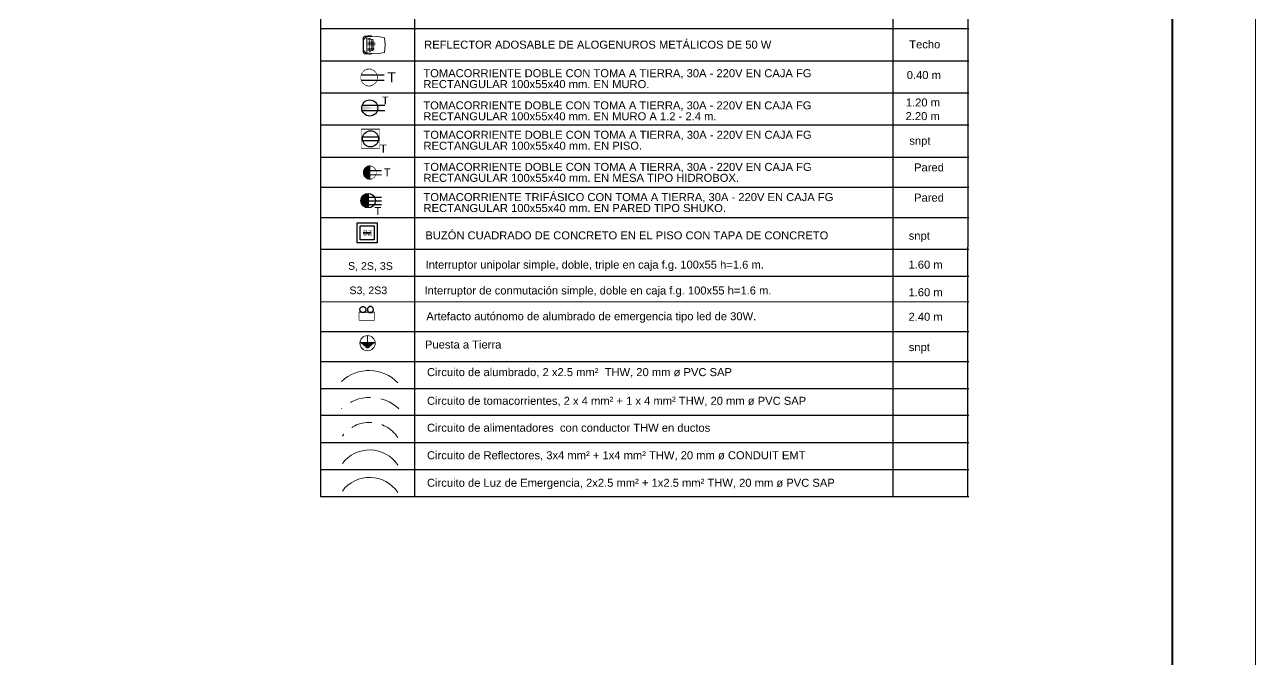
# Model space of a CAD drawing. Header units: metres. Extents: x -17 to 101, y 0 to 79.
# Drawn here: x 35.33 to 50.1, y 55.68 to 63.29 of the extents above; entities that cross this region are included whole.
import ezdxf
from ezdxf.enums import TextEntityAlignment as Align

# ---------------------------------------------------------------- set-up
doc = ezdxf.new("R2010")
doc.units = ezdxf.units.M
doc.set_wipeout_variables(frame=1)
for name, pattern in [('CONTINUA', [0]), ('DASHED2', [0.375, 0.25, -0.125]), ('HIDDEN2', [0.1875, 0.125, -0.0625])]:
    doc.linetypes.add(name, pattern=pattern)
for name, color, linetype, lineweight in [('A-DOOR', 31, 'Continuous', 18), ('Artefactos', 1, 'Continuous', 9), ('Cotas varias El', 253, 'Continuous', 13), ('Emergencia', 20, 'Continuous', 25), ('IE_ALIMENTADORES', 5, 'Continuous', 30), ('ROTULO', 253, 'Continuous', 0), ('TOMACORRIENTE', 5, 'HIDDEN2', 30)]:
    doc.layers.add(name, color=color, linetype=linetype, lineweight=lineweight)
doc.layers.add('IE-LEYENDA', color=142, linetype='Continuous')
doc.styles.get("Standard").update_dxf_attribs({"font": 'arial.ttf'})
doc.styles.add('style1', font='arial.ttf', dxfattribs={"height": 0.35})

# ---------------------------------------------------------------- blocks, each defined once
blk = doc.blocks.new('Emergencia')
at = {"color": 1, "lineweight": 5}
blk.add_wipeout([(-0.077, -0.439), (-0.07, -0.435), (-0.064, -0.43), (-0.058, -0.425), (-0.052, -0.42), (-0.047, -0.413), (-0.042, -0.407), (-0.038, -0.4), (-0.034, -0.393), (-0.031, -0.386), (-0.029, -0.378), (-0.027, -0.37), (-0.026, -0.363), (-0.025, -0.355), (-0.025, -0.347), (-0.026, -0.339), (-0.027, -0.331), (-0.029, -0.323), (-0.031, -0.316), (-0.034, -0.308), (-0.038, -0.301), (-0.042, -0.294), (-0.047, -0.288), (-0.052, -0.282), (-0.058, -0.276), (-0.064, -0.271), (-0.07, -0.266), (-0.077, -0.262), (-0.084, -0.259), (-0.092, -0.256), (-0.099, -0.253), (-0.107, -0.251), (-0.115, -0.25), (-0.123, -0.249), (-0.131, -0.25), (-0.139, -0.25), (-0.146, -0.251), (-0.154, -0.253), (-0.162, -0.256), (-0.169, -0.259), (-0.176, -0.262), (-0.183, -0.267), (-0.189, -0.271), (-0.195, -0.276), (-0.201, -0.282), (-0.206, -0.288), (-0.211, -0.295), (-0.215, -0.301), (-0.219, -0.309), (-0.222, -0.316), (-0.224, -0.323), (-0.226, -0.331), (-0.227, -0.339), (-0.228, -0.347), (-0.228, -0.355), (-0.227, -0.363), (-0.226, -0.371), (-0.224, -0.379), (-0.222, -0.386), (-0.218, -0.393), (-0.215, -0.401), (-0.211, -0.407), (-0.206, -0.414), (-0.201, -0.42), (-0.195, -0.425), (-0.189, -0.431), (-0.183, -0.435), (-0.176, -0.439), (-0.169, -0.443), (-0.161, -0.446), (-0.154, -0.448), (-0.146, -0.45), (-0.138, -0.452), (-0.13, -0.452), (-0.122, -0.452), (-0.114, -0.452), (-0.107, -0.45), (-0.099, -0.448), (-0.091, -0.446), (-0.084, -0.443)], dxfattribs=at).dxf.layer = 'Emergencia'
at = {"layer": 'Emergencia', "color": 240, "true_color": 0xed1f24}
blk.add_lwpolyline([(-0.25, -0.25), (0.25, -0.25), (0.25, 0), (-0.25, 0)], close=True, dxfattribs=at)
at = {"color": 240, "lineweight": 5, "true_color": 0xed1f24}
blk.add_wipeout([(-0.25, -0.25), (0.25, -0.25), (0.25, 0), (-0.25, 0)], dxfattribs=at).dxf.layer = 'Emergencia'
at = {"layer": 'Emergencia', "color": 1}
blk.add_lwpolyline([(-0.077, -0.439), (-0.07, -0.435), (-0.064, -0.43), (-0.058, -0.425), (-0.052, -0.42), (-0.047, -0.413), (-0.042, -0.407), (-0.038, -0.4), (-0.034, -0.393), (-0.031, -0.386), (-0.029, -0.378), (-0.027, -0.37), (-0.026, -0.363), (-0.025, -0.355), (-0.025, -0.347), (-0.026, -0.339), (-0.027, -0.331), (-0.029, -0.323), (-0.031, -0.316), (-0.034, -0.308), (-0.038, -0.301), (-0.042, -0.294), (-0.047, -0.288), (-0.052, -0.282), (-0.058, -0.276), (-0.064, -0.271), (-0.07, -0.266), (-0.077, -0.262), (-0.084, -0.259), (-0.092, -0.256), (-0.099, -0.253), (-0.107, -0.251), (-0.115, -0.25), (-0.123, -0.249), (-0.131, -0.25), (-0.139, -0.25), (-0.146, -0.251), (-0.154, -0.253), (-0.162, -0.256), (-0.169, -0.259), (-0.176, -0.262), (-0.183, -0.267), (-0.189, -0.271), (-0.195, -0.276), (-0.201, -0.282), (-0.206, -0.288), (-0.211, -0.295), (-0.215, -0.301), (-0.219, -0.309), (-0.222, -0.316), (-0.224, -0.323), (-0.226, -0.331), (-0.227, -0.339), (-0.228, -0.347), (-0.228, -0.355), (-0.227, -0.363), (-0.226, -0.371), (-0.224, -0.379), (-0.222, -0.386), (-0.218, -0.393), (-0.215, -0.401), (-0.211, -0.407), (-0.206, -0.414), (-0.201, -0.42), (-0.195, -0.425), (-0.189, -0.431), (-0.183, -0.435), (-0.176, -0.439), (-0.169, -0.443), (-0.161, -0.446), (-0.154, -0.448), (-0.146, -0.45), (-0.138, -0.452), (-0.13, -0.452), (-0.122, -0.452), (-0.114, -0.452), (-0.107, -0.45), (-0.099, -0.448), (-0.091, -0.446), (-0.084, -0.443)], close=True, dxfattribs=at)
at = {"color": 1, "lineweight": 5}
blk.add_wipeout([(0.077, -0.439), (0.07, -0.435), (0.064, -0.43), (0.058, -0.425), (0.052, -0.42), (0.047, -0.413), (0.042, -0.407), (0.038, -0.4), (0.034, -0.393), (0.031, -0.386), (0.029, -0.378), (0.027, -0.37), (0.026, -0.363), (0.025, -0.355), (0.025, -0.347), (0.026, -0.339), (0.027, -0.331), (0.029, -0.323), (0.031, -0.316), (0.034, -0.308), (0.038, -0.301), (0.042, -0.294), (0.047, -0.288), (0.052, -0.282), (0.058, -0.276), (0.064, -0.271), (0.07, -0.266), (0.077, -0.262), (0.084, -0.259), (0.092, -0.256), (0.099, -0.253), (0.107, -0.251), (0.115, -0.25), (0.123, -0.249), (0.131, -0.25), (0.139, -0.25), (0.146, -0.251), (0.154, -0.253), (0.162, -0.256), (0.169, -0.259), (0.176, -0.262), (0.183, -0.267), (0.189, -0.271), (0.195, -0.276), (0.201, -0.282), (0.206, -0.288), (0.211, -0.295), (0.215, -0.301), (0.219, -0.309), (0.222, -0.316), (0.224, -0.323), (0.226, -0.331), (0.227, -0.339), (0.228, -0.347), (0.228, -0.355), (0.227, -0.363), (0.226, -0.371), (0.224, -0.379), (0.222, -0.386), (0.218, -0.393), (0.215, -0.401), (0.211, -0.407), (0.206, -0.414), (0.201, -0.42), (0.195, -0.425), (0.189, -0.431), (0.183, -0.435), (0.176, -0.439), (0.169, -0.443), (0.161, -0.446), (0.154, -0.448), (0.146, -0.45), (0.138, -0.452), (0.13, -0.452), (0.122, -0.452), (0.114, -0.452), (0.107, -0.45), (0.099, -0.448), (0.091, -0.446), (0.084, -0.443)], dxfattribs=at).dxf.layer = 'Emergencia'
at = {"layer": 'Emergencia', "color": 1}
blk.add_lwpolyline([(0.077, -0.439), (0.07, -0.435), (0.064, -0.43), (0.058, -0.425), (0.052, -0.42), (0.047, -0.413), (0.042, -0.407), (0.038, -0.4), (0.034, -0.393), (0.031, -0.386), (0.029, -0.378), (0.027, -0.37), (0.026, -0.363), (0.025, -0.355), (0.025, -0.347), (0.026, -0.339), (0.027, -0.331), (0.029, -0.323), (0.031, -0.316), (0.034, -0.308), (0.038, -0.301), (0.042, -0.294), (0.047, -0.288), (0.052, -0.282), (0.058, -0.276), (0.064, -0.271), (0.07, -0.266), (0.077, -0.262), (0.084, -0.259), (0.092, -0.256), (0.099, -0.253), (0.107, -0.251), (0.115, -0.25), (0.123, -0.249), (0.131, -0.25), (0.139, -0.25), (0.146, -0.251), (0.154, -0.253), (0.162, -0.256), (0.169, -0.259), (0.176, -0.262), (0.183, -0.267), (0.189, -0.271), (0.195, -0.276), (0.201, -0.282), (0.206, -0.288), (0.211, -0.295), (0.215, -0.301), (0.219, -0.309), (0.222, -0.316), (0.224, -0.323), (0.226, -0.331), (0.227, -0.339), (0.228, -0.347), (0.228, -0.355), (0.227, -0.363), (0.226, -0.371), (0.224, -0.379), (0.222, -0.386), (0.218, -0.393), (0.215, -0.401), (0.211, -0.407), (0.206, -0.414), (0.201, -0.42), (0.195, -0.425), (0.189, -0.431), (0.183, -0.435), (0.176, -0.439), (0.169, -0.443), (0.161, -0.446), (0.154, -0.448), (0.146, -0.45), (0.138, -0.452), (0.13, -0.452), (0.122, -0.452), (0.114, -0.452), (0.107, -0.45), (0.099, -0.448), (0.091, -0.446), (0.084, -0.443)], close=True, dxfattribs=at)
blk = doc.blocks.new('Tomacorriente con puesta a tierra')
at = {"layer": 'TOMACORRIENTE'}
blk.add_lwpolyline([(0.111, 0.038), (0.106, 0.049), (0.101, 0.06), (0.094, 0.07), (0.086, 0.08), (0.077, 0.088), (0.068, 0.096), (0.057, 0.102), (0.046, 0.108), (0.035, 0.112), (0.023, 0.115), (0.011, 0.117), (-0.002, 0.117), (-0.014, 0.116), (-0.026, 0.114), (-0.038, 0.111), (-0.049, 0.106), (-0.06, 0.101), (-0.07, 0.094), (-0.08, 0.086), (-0.088, 0.077), (-0.096, 0.068), (-0.102, 0.057), (-0.108, 0.046), (-0.112, 0.035), (-0.115, 0.023), (-0.117, 0.011), (-0.117, -0.002), (-0.116, -0.014), (-0.114, -0.026), (-0.111, -0.038), (-0.106, -0.049), (-0.101, -0.06), (-0.094, -0.07), (-0.086, -0.08), (-0.077, -0.088), (-0.068, -0.096), (-0.057, -0.102), (-0.046, -0.108), (-0.035, -0.112), (-0.023, -0.115), (-0.011, -0.117), (0.002, -0.117), (0.014, -0.116), (0.026, -0.114), (0.038, -0.111), (0.049, -0.106), (0.06, -0.101), (0.07, -0.094), (0.08, -0.086), (0.088, -0.077), (0.096, -0.068), (0.102, -0.057), (0.108, -0.046), (0.112, -0.035), (0.115, -0.023), (0.117, -0.011), (0.117, 0.002), (0.116, 0.014), (0.114, 0.026)], close=True, dxfattribs=at)
at = {"layer": 'TOMACORRIENTE', "color": 5, "linetype": 'CONTINUA', "style": 'style1', "text_generation_flag": 4}
blk.add_text('T', height=0.147, rotation=180, dxfattribs=at).set_placement((0.391, -0.069))
blk.add_wipeout([(0.111, 0.038), (0.106, 0.049), (0.101, 0.06), (0.094, 0.07), (0.086, 0.08), (0.077, 0.088), (0.068, 0.096), (0.057, 0.102), (0.046, 0.108), (0.035, 0.112), (0.023, 0.115), (0.011, 0.117), (-0.002, 0.117), (-0.014, 0.116), (-0.026, 0.114), (-0.038, 0.111), (-0.049, 0.106), (-0.06, 0.101), (-0.07, 0.094), (-0.08, 0.086), (-0.088, 0.077), (-0.096, 0.068), (-0.102, 0.057), (-0.108, 0.046), (-0.112, 0.035), (-0.115, 0.023), (-0.117, 0.011), (-0.117, -0.002), (-0.116, -0.014), (-0.114, -0.026), (-0.111, -0.038), (-0.106, -0.049), (-0.101, -0.06), (-0.094, -0.07), (-0.086, -0.08), (-0.077, -0.088), (-0.068, -0.096), (-0.057, -0.102), (-0.046, -0.108), (-0.035, -0.112), (-0.023, -0.115), (-0.011, -0.117), (0.002, -0.117), (0.014, -0.116), (0.026, -0.114), (0.038, -0.111), (0.049, -0.106), (0.06, -0.101), (0.07, -0.094), (0.08, -0.086), (0.088, -0.077), (0.096, -0.068), (0.102, -0.057), (0.108, -0.046), (0.112, -0.035), (0.115, -0.023), (0.117, -0.011), (0.117, 0.002), (0.116, 0.014), (0.114, 0.026)]).dxf.layer = 'TOMACORRIENTE'
at = {"layer": 'TOMACORRIENTE', "color": 5, "linetype": 'CONTINUA'}
for p, q in [((-0.111, 0.039), (0.22, 0.039)), ((-0.111, -0.039), (0.22, -0.039))]:
    blk.add_line(p, q, dxfattribs=at)
blk = doc.blocks.new('tomac. 2.2')
at = {"layer": 'TOMACORRIENTE'}
h = blk.add_hatch(color=256, dxfattribs=at)
h.dxf.hatch_style = 1
edge = h.paths.add_edge_path()
edge.add_line((-0.138, 0.049), (0.275, 0.048))
edge.add_line((-0.138, -0.048), (0.275, -0.049))
edge = h.paths.add_edge_path()
edge.add_ellipse((0, 0), major_axis=(0.104, 0.103), ratio=1, start_angle=475.671, end_angle=514.329)
edge.add_line((-0.138, -0.048), (0.138, -0.049))
edge.add_ellipse((0, 0), major_axis=(0.104, 0.103), ratio=1, start_angle=655.671, end_angle=694.329)
edge.add_line((0.138, 0.048), (-0.138, 0.049))
at = {"layer": 'TOMACORRIENTE', "color": 5, "linetype": 'CONTINUA'}
for p, q in [((-0.138, 0.049), (0.275, 0.048)), ((-0.138, -0.048), (0.275, -0.049))]:
    blk.add_line(p, q, dxfattribs=at)
blk.add_ellipse((0, 0), major_axis=(0.104, 0.103), ratio=1, start_param=5.497787, end_param=11.780972, dxfattribs=at)
at = {"layer": 'TOMACORRIENTE'}
blk.add_text('T', height=0.144, dxfattribs=at).set_placement((0.222, 0.063))
blk = doc.blocks.new('TOMACORRIENTE EN PISO')
at = {"layer": 'TOMACORRIENTE', "linetype": 'CONTINUA', "lineweight": 25}
blk.add_lwpolyline([(-0.166, -0.166), (0.166, -0.166), (0.166, 0.166), (-0.166, 0.166)], close=True, dxfattribs=at)
at = {"layer": 'TOMACORRIENTE', "color": 5, "linetype": 'CONTINUA', "style": 'style1', "text_generation_flag": 4}
blk.add_text('T', height=0.147, rotation=179.8829, dxfattribs=at).set_placement((0.296, -0.251))
at = {"linetype": 'CONTINUA', "lineweight": 25}
blk.add_wipeout([(-0.166, -0.166), (0.166, -0.166), (0.166, 0.166), (-0.166, 0.166)], dxfattribs=at).dxf.layer = 'TOMACORRIENTE'
at = {"layer": 'TOMACORRIENTE', "color": 5, "linetype": 'CONTINUA', "lineweight": 25}
for p, q in [((-0.142, 0.036), (0.142, 0.036)), ((-0.143, -0.033), (0.143, -0.033))]:
    blk.add_line(p, q, dxfattribs=at)
blk.add_ellipse((0, 0), major_axis=(0.104, 0.103), ratio=1, start_param=5.497787, end_param=11.780972, dxfattribs=at)
blk = doc.blocks.new('IDROBOX')
at = {"layer": 'TOMACORRIENTE'}
blk.add_lwpolyline([(0.139, 0.047), (0.133, 0.061), (0.126, 0.075), (0.118, 0.088), (0.108, 0.099), (0.097, 0.11), (0.085, 0.12), (0.072, 0.128), (0.058, 0.135), (0.044, 0.14), (0.029, 0.144), (0.014, 0.146), (-0.002, 0.147), (-0.017, 0.146), (-0.032, 0.143), (-0.047, 0.139), (-0.061, 0.133), (-0.075, 0.126), (-0.088, 0.118), (-0.099, 0.108), (-0.11, 0.097), (-0.12, 0.085), (-0.128, 0.072), (-0.135, 0.058), (-0.14, 0.044), (-0.144, 0.029), (-0.146, 0.014), (-0.147, -0.002), (-0.146, -0.017), (-0.143, -0.032), (-0.139, -0.047), (-0.133, -0.061), (-0.126, -0.075), (-0.118, -0.088), (-0.108, -0.099), (-0.097, -0.11), (-0.085, -0.12), (-0.072, -0.128), (-0.058, -0.135), (-0.044, -0.14), (-0.029, -0.144), (-0.014, -0.146), (0.002, -0.147), (0.017, -0.146), (0.032, -0.143), (0.047, -0.139), (0.061, -0.133), (0.075, -0.126), (0.088, -0.118), (0.099, -0.108), (0.11, -0.097), (0.12, -0.085), (0.128, -0.072), (0.135, -0.058), (0.14, -0.044), (0.144, -0.029), (0.146, -0.014), (0.147, 0.002), (0.146, 0.017), (0.143, 0.032)], close=True, dxfattribs=at)
at = {"layer": 'TOMACORRIENTE', "color": 5, "linetype": 'CONTINUA', "style": 'style1', "text_generation_flag": 4}
blk.add_text('T', height=0.183, rotation=179.8829, dxfattribs=at).set_placement((0.488, -0.087))
blk.add_wipeout([(0.139, 0.047), (0.133, 0.061), (0.126, 0.075), (0.118, 0.088), (0.108, 0.099), (0.097, 0.11), (0.085, 0.12), (0.072, 0.128), (0.058, 0.135), (0.044, 0.14), (0.029, 0.144), (0.014, 0.146), (-0.002, 0.147), (-0.017, 0.146), (-0.032, 0.143), (-0.047, 0.139), (-0.061, 0.133), (-0.075, 0.126), (-0.088, 0.118), (-0.099, 0.108), (-0.11, 0.097), (-0.12, 0.085), (-0.128, 0.072), (-0.135, 0.058), (-0.14, 0.044), (-0.144, 0.029), (-0.146, 0.014), (-0.147, -0.002), (-0.146, -0.017), (-0.143, -0.032), (-0.139, -0.047), (-0.133, -0.061), (-0.126, -0.075), (-0.118, -0.088), (-0.108, -0.099), (-0.097, -0.11), (-0.085, -0.12), (-0.072, -0.128), (-0.058, -0.135), (-0.044, -0.14), (-0.029, -0.144), (-0.014, -0.146), (0.002, -0.147), (0.017, -0.146), (0.032, -0.143), (0.047, -0.139), (0.061, -0.133), (0.075, -0.126), (0.088, -0.118), (0.099, -0.108), (0.11, -0.097), (0.12, -0.085), (0.128, -0.072), (0.135, -0.058), (0.14, -0.044), (0.144, -0.029), (0.146, -0.014), (0.147, 0.002), (0.146, 0.017), (0.143, 0.032)]).dxf.layer = 'TOMACORRIENTE'
at = {"layer": 'TOMACORRIENTE'}
h = blk.add_hatch(color=256, dxfattribs=at)
h.dxf.hatch_style = 1
edge = h.paths.add_edge_path()
edge.add_line((0, 0.147), (0, -0.147))
h.paths.add_polyline_path([(0, 0.147), (-0.002, 0.147), (-0.017, 0.146), (-0.032, 0.143), (-0.047, 0.139), (-0.061, 0.133), (-0.075, 0.126), (-0.088, 0.118), (-0.099, 0.108), (-0.11, 0.097), (-0.12, 0.085), (-0.128, 0.072), (-0.135, 0.058), (-0.14, 0.044), (-0.144, 0.029), (-0.146, 0.014), (-0.147, -0.002), (-0.146, -0.017), (-0.143, -0.032), (-0.139, -0.047), (-0.133, -0.061), (-0.126, -0.075), (-0.118, -0.088), (-0.108, -0.099), (-0.097, -0.11), (-0.085, -0.12), (-0.072, -0.128), (-0.058, -0.135), (-0.044, -0.14), (-0.029, -0.144), (-0.014, -0.146), (0, -0.147)])
at = {"layer": 'TOMACORRIENTE', "color": 5, "linetype": 'CONTINUA'}
for p, q in [((-0.138, 0.049), (0.275, 0.048)), ((-0.138, -0.048), (0.275, -0.049))]:
    blk.add_line(p, q, dxfattribs=at)
blk.add_lwpolyline([(0, 0.147), (0, -0.147)], dxfattribs=at)
blk = doc.blocks.new('TOMACOR TRIFASICO')
at = {"layer": 'TOMACORRIENTE', "linetype": 'CONTINUA'}
h = blk.add_hatch(color=256, dxfattribs=at)
h.dxf.hatch_style = 1
edge = h.paths.add_edge_path()
edge.add_line((0, 0.169), (0, -0.169))
h.paths.add_polyline_path([(0, 0.169, 0.414214), (-0.169, 0, 0.414214), (0, -0.169)])
at = {"layer": 'TOMACORRIENTE', "color": 5, "linetype": 'CONTINUA'}
for p, q in [((-0.169, 0), (0.31, -0.001)), ((-0.148, 0.083), (0.31, 0.082)), ((-0.145, -0.087), (0.31, -0.088))]:
    blk.add_line(p, q, dxfattribs=at)
at = {"layer": 'TOMACORRIENTE', "linetype": 'CONTINUA'}
blk.add_lwpolyline([(0, 0.169), (0, -0.169)], dxfattribs=at)
blk.add_circle((0, 0), 0.169, dxfattribs=at)
at = {"layer": 'TOMACORRIENTE', "color": 5, "linetype": 'CONTINUA', "style": 'style1', "text_generation_flag": 4}
blk.add_text('T', height=0.183, rotation=179.8829, dxfattribs=at).set_placement((0.304, -0.332))
blk = doc.blocks.new('buzon')
at = {"layer": 'IE_ALIMENTADORES', "color": 32, "true_color": 0xcd6928}
for points in [[(-0.5, 0.5), (0.5, 0.5), (0.5, -0.5), (-0.5, -0.5)], [(-0.35, 0.35), (0.35, 0.35), (0.35, -0.35), (-0.35, -0.35)], [(-0.2, 0), (0.2, 0), (0.2, 0), (-0.2, 0)]]:
    blk.add_lwpolyline(points, close=True, dxfattribs=at)
at = {"layer": 'IE_ALIMENTADORES', "insert": (-0.2, 0.134), "char_height": 0.25, "attachment_point": 1}
blk.add_mtext_dynamic_manual_height_columns('BZ', width=1.91773, gutter_width=12.5, heights=[0], dxfattribs=at)
blk = doc.blocks.new('41')
at = {"layer": 'Artefactos', "color": 6, "lineweight": 20, "ltscale": 0.1}
for points in [[(125.832, 244), (125.832, 244.073), (125.845, 244.088), (125.878, 244.088), (125.882, 244.091), (125.89, 244.093), (125.902, 244.093), (125.911, 244.091), (125.915, 244.087), (125.916, 244.084)], [(125.877, 244.081), (125.877, 244.086), (125.862, 244.086), (125.834, 244.053), (125.834, 244)], [(125.87, 243.92), (125.87, 244.081), (125.967, 244.087), (126.044, 244.072), (126.05, 244), (126.044, 243.925), (125.967, 243.913), (125.87, 243.92)], [(125.832, 244), (125.832, 243.928), (125.845, 243.913), (125.878, 243.913), (125.882, 243.91), (125.89, 243.908), (125.902, 243.908), (125.911, 243.91), (125.915, 243.914), (125.916, 243.917)], [(125.877, 243.92), (125.877, 243.915), (125.862, 243.915), (125.834, 243.948), (125.834, 244)]]:
    blk.add_lwpolyline(points, dxfattribs=at)
for centre in [(125.882, 244.064), (125.882, 244.053), (125.882, 244.042), (125.882, 244.031), (125.894, 244.064), (125.894, 244.053), (125.894, 244.042), (125.894, 244.031), (125.905, 244.064), (125.905, 244.053), (125.905, 244.042), (125.905, 244.031), (125.916, 244.053), (125.916, 244.042), (125.916, 244.031), (125.926, 244.053), (125.926, 244.042), (125.926, 244.031), (125.937, 244.042), (125.937, 244.031), (125.882, 244.021), (125.882, 244.01), (125.882, 243.999), (125.882, 243.988), (125.882, 243.978), (125.882, 243.967), (125.882, 243.956), (125.882, 243.946), (125.882, 243.935), (125.894, 244.021), (125.894, 244.01), (125.894, 243.999), (125.894, 243.988), (125.894, 243.978), (125.894, 243.967), (125.894, 243.956), (125.894, 243.946), (125.894, 243.935), (125.894, 243.935), (125.905, 244.021), (125.905, 244.01), (125.905, 243.999), (125.905, 243.988), (125.905, 243.978), (125.905, 243.967), (125.905, 243.956), (125.905, 243.946), (125.904, 243.935), (125.905, 243.935), (125.916, 244.021), (125.916, 244.01), (125.916, 243.999), (125.916, 243.988), (125.916, 243.978), (125.916, 243.967), (125.916, 243.956), (125.916, 243.946), (125.926, 244.021), (125.926, 244.01), (125.926, 243.999), (125.926, 243.988), (125.926, 243.978), (125.926, 243.967), (125.926, 243.956), (125.926, 243.946), (125.937, 244.021), (125.937, 244.01), (125.937, 243.999), (125.937, 243.988), (125.937, 243.978), (125.937, 243.967), (125.937, 243.956), (125.948, 244.021), (125.948, 244.01), (125.948, 243.999), (125.948, 243.988), (125.948, 243.978)]:
    blk.add_circle(centre, 0.00121, dxfattribs=at)

msp = doc.modelspace()

# ---------------------------------------------------------------- linework, layer by layer
at = {"layer": 'Cotas varias El'}
msp.add_lwpolyline([(0, 73.43), (50.1, 73.43), (50.1, 37.93), (0, 37.93), (0, 73.43)], dxfattribs=at)
at = {"layer": 'Cotas varias El', "lineweight": 40}
msp.add_lwpolyline([(1, 72.43), (49.1, 72.43), (49.1, 38.93), (1, 38.93)], close=True, dxfattribs=at)
at = {"layer": 'IE-LEYENDA', "linetype": 'Continuous'}
for p, q in [((38.883, 70.392), (38.884, 57.635)), ((45.756, 57.634), (45.756, 69.933)), ((46.651, 57.634), (46.657, 69.933)), ((40.012, 67.991), (40.012, 57.635)), ((38.89, 63.246), (46.661, 63.245)), ((38.89, 62.86), (46.661, 62.86)), ((38.884, 62.475), (46.661, 62.474)), ((38.884, 62.089), (46.661, 62.089)), ((38.884, 61.704), (46.661, 61.704)), ((38.884, 61.342), (46.661, 61.342)), ((38.884, 60.98), (46.661, 60.98)), ((38.884, 60.6), (46.661, 60.599)), ((38.883, 60.277), (46.661, 60.277)), ((38.883, 59.97), (46.661, 59.969)), ((38.884, 59.612), (46.661, 59.612)), ((38.884, 59.251), (46.661, 59.251)), ((38.884, 58.928), (46.661, 58.928)), ((38.884, 58.607), (46.661, 58.607)), ((38.884, 58.282), (46.661, 58.282)), ((38.884, 57.959), (46.661, 57.959)), ((38.884, 57.635), (46.661, 57.634))]:
    msp.add_line(p, q, dxfattribs=at)
at = {"layer": 'ROTULO', "color": 7, "linetype": 'Continuous', "ltscale": 30}
msp.add_line((39.447, 59.563), (39.446, 59.484), dxfattribs=at)
at = {"layer": 'ROTULO', "color": 7, "linetype": 'Continuous'}
for p, q in [((39.357, 59.481), (39.539, 59.481)), ((39.368, 59.472), (39.527, 59.472)), ((39.379, 59.463), (39.516, 59.463)), ((39.391, 59.454), (39.505, 59.454)), ((39.402, 59.444), (39.493, 59.444)), ((39.414, 59.435), (39.482, 59.435)), ((39.425, 59.426), (39.47, 59.426)), ((39.436, 59.417), (39.459, 59.417))]:
    msp.add_line(p, q, dxfattribs=at)
at = {"layer": 'ROTULO', "color": 1}
msp.add_circle((39.448, 59.472), 0.0915, dxfattribs=at)
msp.add_arc((39.465, 58.666), 0.478, 43.6732, 133.5808, dxfattribs=at)
at = {"layer": 'ROTULO', "color": 5, "linetype": 'DASHED2'}
msp.add_arc((39.479, 58.311), 0.51, 47.4137, 132.1639, dxfattribs=at)
at = {"layer": 'ROTULO', "color": 4, "linetype": 'DASHED2'}
msp.add_arc((39.472, 58.114), 0.408, 33.8111, 143.2334, dxfattribs=at)
at = {"layer": 'ROTULO', "color": 4, "linetype": 'CONTINUA'}
msp.add_arc((39.472, 57.784), 0.408, 33.8111, 143.2334, dxfattribs=at)
at = {"layer": 'ROTULO', "color": 6, "linetype": 'CONTINUA'}
msp.add_arc((39.472, 57.454), 0.408, 33.8111, 143.2334, dxfattribs=at)

# ---------------------------------------------------------------- block references
at = {"layer": 'A-DOOR', "color": 2, "lineweight": 80, "xscale": 1.2, "yscale": 1.2, "zscale": 1.2}
msp.add_blockref('41', (-111.603, -229.752), dxfattribs=at)
at = {"layer": 'IE_ALIMENTADORES', "xscale": 0.24, "yscale": 0.24, "zscale": 0.24}
msp.add_blockref('buzon', (39.443, 60.794), dxfattribs=at)
at = {"layer": 'ROTULO', "xscale": 0.6602310000000001, "yscale": 0.6602310000000001, "zscale": 0.6602310000000001}
msp.add_blockref('tomac. 2.2', (39.474, 62.293), dxfattribs=at)
at = {"layer": 'TOMACORRIENTE', "linetype": 'CONTINUA', "xscale": 0.5148, "yscale": 0.5148, "zscale": 0.5148}
msp.add_blockref('TOMACOR TRIFASICO', (39.455, 61.181), dxfattribs=at)

# ---------------------------------------------------------------- texts
at = {"layer": 'IE-LEYENDA', "style": 'style1'}
for s, p in [('REFLECTOR ADOSABLE DE ALOGENUROS METÁLICOS DE 50 W', (40.127, 63.004)), ('Techo', (45.947, 63.008)), ('TOMACORRIENTE DOBLE CON TOMA A TIERRA, 30A - 220V EN CAJA FG ', (40.117, 62.662, 0)), ('RECTANGULAR 100x55x40 mm. EN MURO.', (40.117, 62.531, 0)), ('0.40 m', (45.917, 62.64)), ('TOMACORRIENTE DOBLE CON TOMA A TIERRA, 30A - 220V EN CAJA FG ', (40.117, 62.276, 0)), ('1.20 m', (45.906, 62.311)), ('RECTANGULAR 100x55x40 mm. EN MURO A 1.2 - 2.4 m.', (40.117, 62.145, 0)), ('2.20 m', (45.903, 62.147)), ('TOMACORRIENTE DOBLE CON TOMA A TIERRA, 30A - 220V EN CAJA FG', (40.119, 61.923, 0)), ('RECTANGULAR 100x55x40 mm. EN PISO.', (40.119, 61.792, 0)), ('snpt', (45.948, 61.852)), ('TOMACORRIENTE DOBLE CON TOMA A TIERRA, 30A - 220V EN CAJA FG ', (40.119, 61.538, 0)), ('Pared', (46.005, 61.532)), ('RECTANGULAR 100x55x40 mm. EN MESA TIPO HIDROBOX.', (40.119, 61.407, 0)), ('TOMACORRIENTE TRIFÁSICO CON TOMA A TIERRA, 30A - 220V EN CAJA FG ', (40.119, 61.176, 0)), ('RECTANGULAR 100x55x40 mm. EN PARED TIPO SHUKO.', (40.119, 61.045, 0)), ('Pared', (46.005, 61.17)), ('BUZÓN CUADRADO DE CONCRETO EN EL PISO CON TAPA DE CONCRETO', (40.141, 60.717)), ('snpt', (45.941, 60.713)), ('Interruptor unipolar simple, doble, triple en caja f.g. 100x55 h=1.6 m.', (40.144, 60.366)), ('1.60 m', (45.938, 60.366)), ('Interruptor de conmutación simple, doble en caja f.g. 100x55 h=1.6 m.', (40.131, 60.056)), ('1.60 m', (45.938, 60.035)), ('Artefacto autónomo de alumbrado de emergencia tipo led de 30W.', (40.153, 59.747)), ('2.40 m', (45.938, 59.741)), ('snpt', (45.941, 59.377)), ('Circuito de alumbrado, 2 x2.5 mm²  THW, 20 mm ø PVC SAP', (40.161, 59.077)), ('Circuito de tomacorrientes, 2 x 4 mm² + 1 x 4 mm² THW, 20 mm ø PVC SAP', (40.161, 58.733)), ('Circuito de alimentadores  con conductor THW en ductos', (40.161, 58.41)), ('Circuito de Reflectores, 3x4 mm² + 1x4 mm² THW, 20 mm ø CONDUIT EMT', (40.161, 58.08)), ('Circuito de Luz de Emergencia, 2x2.5 mm² + 1x2.5 mm² THW, 20 mm ø PVC SAP', (40.161, 57.75))]:
    msp.add_text(s, height=0.096, rotation=359.9983, dxfattribs=at).set_placement(p)
msp.add_text('Puesta a Tierra', height=0.096, rotation=359.9983, dxfattribs=at).set_placement((40.595, 59.408), align=Align.CENTER)
at = {"layer": 'ROTULO', "style": 'style1'}
for s, p in [('S, 2S, 3S', (39.213, 60.352)), ('S3, 2S3', (39.23, 60.06))]:
    msp.add_text(s, height=0.0913, rotation=359.9983, dxfattribs=at).set_placement(p)

# ---------------------------------------------------------------- next in the draw order: block references
at = {"layer": 'ROTULO'}
for name, p, xscale, yscale, zscale, rotation in [('Tomacorriente con puesta a tierra', (39.466, 62.658), 0.8252887499999999, 0.8252887499999999, 0.8252887499999999, 359.8828537432621), ('Emergencia', (39.437, 59.75), 0.3565247400000004, 0.3565247400000004, 0.3565247400000004, 179.9518922148181)]:
    msp.add_blockref(name, p, dxfattribs=dict(at, xscale=xscale, yscale=yscale, zscale=zscale, rotation=rotation))
at = {"layer": 'ROTULO', "xscale": 0.6602310000000001, "yscale": 0.6602310000000001, "zscale": 0.6602310000000001}
msp.add_blockref('TOMACORRIENTE EN PISO', (39.483, 61.923), dxfattribs=at)
at = {"layer": 'TOMACORRIENTE', "xscale": 0.5148, "yscale": 0.5148, "zscale": 0.5148}
msp.add_blockref('IDROBOX', (39.473, 61.518), dxfattribs=at)

doc.saveas('drawing.dxf')
